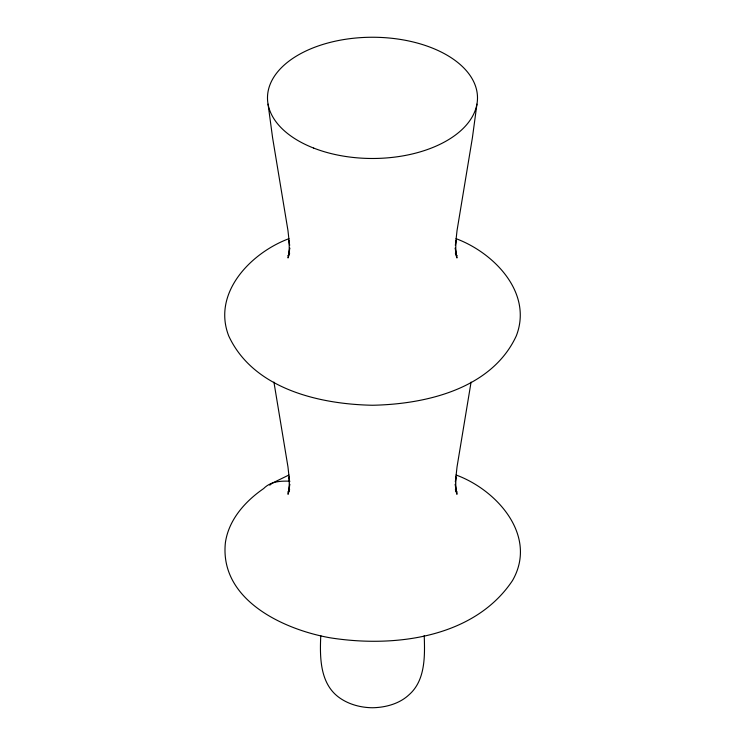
<?xml version="1.0" encoding="UTF-8"?>
<svg xmlns="http://www.w3.org/2000/svg" width="745" height="745" viewBox="0 0 745 745"><rect width="100%" height="100%" fill="white"/><g stroke="black" fill="none" stroke-linecap="round" stroke-linejoin="round"><path stroke-width="1.12" d="M320.778 635.578C319.801 656.55 319.745 682.55 338.128 696.771C347.85 704.23 360.356 707.629 372.5 707.75C385.5 707.508 399.301 703.876 408.977 694.815C425.619 680.343 424.901 655.628 424.222 635.578M476.94 104.132L472.404 137.76L457.03 230.577L455.409 245.45L455.856 240.477L455.735 252.853L455.288 247.889L456.974 257.975L455.4 253.263M471.073 382.101L457.03 466.91L455.409 481.773L455.856 476.809L455.735 489.186L455.288 484.222L456.974 494.298L455.4 489.586M289.6 253.263L288.026 257.975L289.712 247.889L289.265 252.853L289.144 240.477L289.591 245.45L287.97 230.577L272.596 137.76L268.06 104.132M289.6 489.586L288.026 494.298L289.712 484.222L289.265 489.186L289.144 476.809L289.591 481.773L287.97 466.91L273.927 382.101M289.554 253.179L288.064 255.889L289.302 253.961M289.554 489.502L288.064 492.212L289.302 490.294M269.737 485.191L272.204 483.17L288.976 474.984M288.976 238.661C251.195 252.685 211.98 292.692 228.687 335.855C253.179 388.909 319.195 404.237 372.5 405.252C425.805 404.237 491.821 388.909 516.313 335.855C533.02 292.692 493.805 252.685 456.024 238.661M289.693 481.186C280.381 480.879 270.649 481.391 263.59 488.608C245.133 501.348 228.678 519.759 225.39 542.667C219.337 599.641 282.988 629.367 329.923 637.767C393.407 647.861 473.922 638.39 512.513 580.532C538.141 535.906 496.803 489.819 456.024 474.984M455.698 253.961L456.936 255.889L455.446 253.179M455.698 490.294L456.936 492.212L455.446 489.502M313.645 148.069A104.998 60.615 0 0 0 477.228 102.195A104.998 60.615 0 0 0 326.627 43.34A104.998 60.615 0 0 0 313.645 148.069"/></g></svg>
